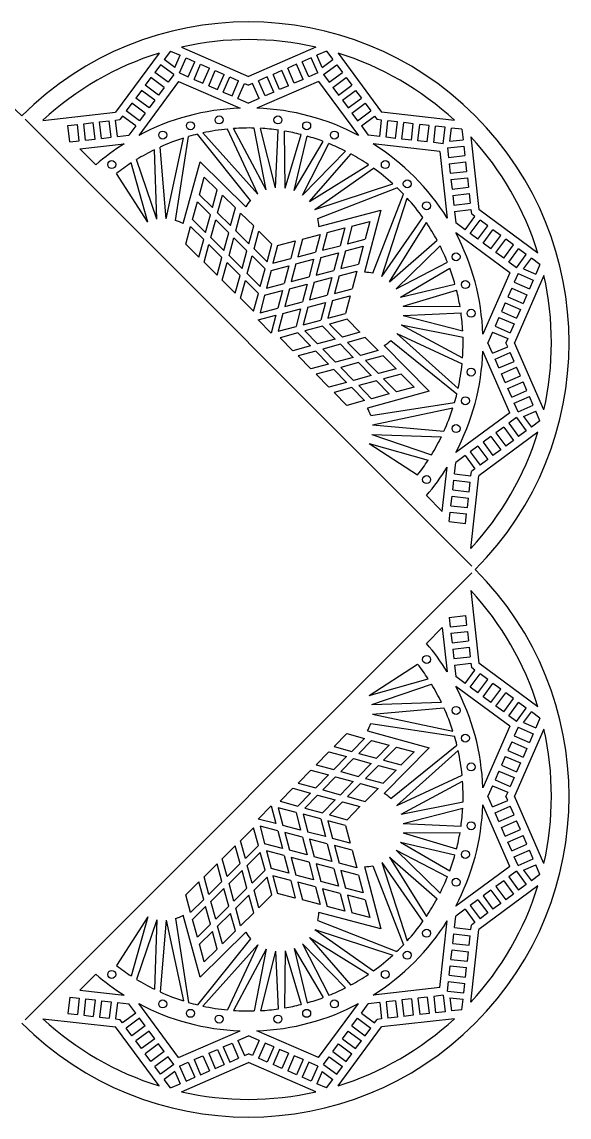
# Model space of a CAD drawing. Extents: x 65 to 312, y -7 to 240.
# Drawn here: x 188.4 to 312.1, y -7.2 to 240.3 of the extents above; entities that cross this region are included whole.
import ezdxf

# ---------------------------------------------------------------- set-up
doc = ezdxf.new("R2010")
doc.units = 0
doc.layers.get('0').update_dxf_attribs({"linetype": 'CONTINUOUS'})

msp = doc.modelspace()

# ---------------------------------------------------------------- linework, layer by layer
for p, q in [((219.39, 233.29), (209.55, 219.97)), ((221.98, 233.76), (220.56, 231.84)), ((221.98, 233.76), (224.17, 232.8)), ((222.97, 230.06), (224.17, 232.8)), ((224.46, 234.64), (239.64, 228.03)), ((254.82, 234.64), (239.64, 228.03)), ((257.3, 233.76), (255.11, 232.8)), ((256.31, 230.06), (255.11, 232.8)), ((257.3, 233.76), (258.72, 231.84)), ((259.89, 233.29), (269.73, 219.97)), ((219.7, 230.67), (218.41, 228.93)), ((222.71, 228.45), (219.7, 230.67)), ((222.97, 230.06), (220.56, 231.84)), ((224, 228.8), (225.49, 232.23)), ((225.49, 232.23), (227.47, 231.36)), ((225.98, 227.94), (227.47, 231.36)), ((227.31, 227.36), (228.8, 230.78)), ((228.8, 230.78), (230.78, 229.92)), ((250.48, 230.78), (248.49, 229.92)), ((251.97, 227.36), (250.48, 230.78)), ((253.78, 232.23), (251.8, 231.36)), ((253.29, 227.94), (251.8, 231.36)), ((255.28, 228.8), (253.78, 232.23)), ((256.31, 230.06), (258.72, 231.84)), ((256.57, 228.45), (259.57, 230.67)), ((259.57, 230.67), (260.86, 228.93)), ((217.56, 227.77), (216.27, 226.03)), ((220.56, 225.55), (217.56, 227.77)), ((221.42, 226.71), (218.41, 228.93)), ((222.71, 228.45), (221.42, 226.71)), ((224, 228.8), (225.98, 227.94)), ((229.29, 226.49), (230.78, 229.92)), ((230.62, 225.92), (232.11, 229.34)), ((232.11, 229.34), (234.09, 228.48)), ((232.6, 225.05), (234.09, 228.48)), ((233.92, 224.47), (235.42, 227.9)), ((235.42, 227.9), (237.4, 227.03)), ((243.86, 227.9), (241.87, 227.03)), ((245.35, 224.47), (243.86, 227.9)), ((247.17, 229.34), (245.18, 228.48)), ((246.67, 225.05), (245.18, 228.48)), ((248.66, 225.92), (247.17, 229.34)), ((249.98, 226.49), (248.49, 229.92)), ((255.28, 228.8), (253.29, 227.94)), ((256.57, 228.45), (257.86, 226.71)), ((257.86, 226.71), (260.86, 228.93)), ((258.71, 225.55), (261.72, 227.77)), ((261.72, 227.77), (263.01, 226.03)), ((223.81, 226.91), (214.79, 214.7)), ((219.27, 223.81), (216.27, 226.03)), ((220.56, 225.55), (219.27, 223.81)), ((223.81, 226.91), (237.73, 220.85)), ((227.31, 227.36), (229.29, 226.49)), ((230.62, 225.92), (232.6, 225.05)), ((235.91, 223.61), (237.4, 227.03)), ((237.23, 223.03), (238.73, 226.46)), ((238.73, 226.46), (239.64, 226.06)), ((240.55, 226.46), (239.64, 226.06)), ((242.04, 223.03), (240.55, 226.46)), ((255.46, 226.91), (241.54, 220.85)), ((243.36, 223.61), (241.87, 227.03)), ((248.66, 225.92), (246.67, 225.05)), ((251.97, 227.36), (249.98, 226.49)), ((255.46, 226.91), (264.49, 214.7)), ((258.71, 225.55), (260, 223.81)), ((260, 223.81), (263.01, 226.03)), ((215.41, 224.87), (214.12, 223.13)), ((217.13, 220.91), (214.12, 223.13)), ((218.42, 222.65), (215.41, 224.87)), ((233.92, 224.47), (235.91, 223.61)), ((237.23, 223.03), (239.64, 221.98)), ((242.04, 223.03), (239.64, 221.98)), ((245.35, 224.47), (243.36, 223.61)), ((260.86, 222.65), (263.86, 224.87)), ((262.14, 220.91), (265.15, 223.13)), ((263.86, 224.87), (265.15, 223.13)), ((213.27, 221.96), (211.98, 220.22)), ((216.27, 219.74), (213.27, 221.96)), ((218.42, 222.65), (217.13, 220.91)), ((260.86, 222.65), (262.14, 220.91)), ((263, 219.74), (266.01, 221.96)), ((266.01, 221.96), (267.29, 220.22)), ((189.1, 218.38), (290.17, 117.32)), ((193.09, 218.1), (209.55, 219.97)), ((205.96, 217.74), (208.11, 217.99)), ((208.53, 214.27), (208.11, 217.99)), ((209.54, 218.15), (210.53, 218.26)), ((209.96, 214.44), (209.54, 218.15)), ((211.12, 219.06), (210.53, 218.26)), ((214.13, 216.84), (211.12, 219.06)), ((214.98, 218), (211.98, 220.22)), ((216.27, 219.74), (214.98, 218)), ((263, 219.74), (264.29, 218)), ((264.29, 218), (267.29, 220.22)), ((265.15, 216.84), (268.15, 219.06)), ((268.15, 219.06), (268.74, 218.26)), ((269.73, 218.15), (268.74, 218.26)), ((269.31, 214.44), (269.73, 218.15)), ((286.18, 218.1), (269.73, 219.97)), ((270.75, 214.27), (271.17, 217.99)), ((273.32, 217.74), (271.17, 217.99)), ((198.78, 216.93), (200.94, 217.18)), ((199.2, 213.22), (198.78, 216.93)), ((201.35, 213.46), (200.94, 217.18)), ((202.37, 217.34), (204.52, 217.58)), ((202.79, 213.63), (202.37, 217.34)), ((204.94, 213.87), (204.52, 217.58)), ((206.38, 214.03), (205.96, 217.74)), ((214.13, 216.84), (212.57, 214.73)), ((241.74, 201.41), (234.89, 216.14)), ((243.65, 202.37), (236.24, 216.25)), ((243.65, 202.37), (240.91, 216.35)), ((245.75, 202.84), (242.32, 216.29)), ((245.75, 202.84), (246.37, 215.9)), ((247.89, 202.8), (247.79, 215.68)), ((265.15, 216.84), (266.71, 214.73)), ((272.9, 214.03), (273.32, 217.74)), ((274.33, 213.87), (274.75, 217.58)), ((276.9, 217.34), (274.75, 217.58)), ((276.48, 213.63), (276.9, 217.34)), ((277.92, 213.46), (278.34, 217.18)), ((280.49, 216.93), (278.34, 217.18)), ((280.07, 213.22), (280.49, 216.93)), ((281.51, 213.06), (281.93, 216.77)), ((284.08, 216.53), (281.93, 216.77)), ((283.66, 212.81), (284.08, 216.53)), ((285.18, 213.39), (285.51, 216.36)), ((287.89, 216.1), (285.51, 216.36)), ((287.89, 216.1), (288.15, 213.72)), ((199.2, 213.22), (201.35, 213.46)), ((202.79, 213.63), (204.94, 213.87)), ((206.38, 214.03), (208.53, 214.27)), ((209.96, 214.44), (212.57, 214.73)), ((221.04, 195.87), (224.9, 214.08)), ((223.15, 195.48), (226.08, 214.44)), ((240.1, 200.02), (228.09, 214.97)), ((241.74, 201.41), (229.29, 215.25)), ((247.89, 202.8), (251.5, 214.9)), ((249.96, 202.25), (252.89, 214.52)), ((249.96, 202.25), (256.49, 213.35)), ((269.31, 214.44), (266.71, 214.73)), ((272.9, 214.03), (270.75, 214.27)), ((276.48, 213.63), (274.33, 213.87)), ((280.07, 213.22), (277.92, 213.46)), ((283.66, 212.81), (281.51, 213.06)), ((285.18, 213.39), (288.15, 213.72)), ((289.89, 214.39), (291.75, 197.94)), ((201.48, 211.66), (211.49, 212.79)), ((201.48, 211.66), (205.07, 208.07)), ((218.9, 195.74), (218.38, 211.47)), ((221.04, 195.87), (219.61, 212.04)), ((251.84, 201.21), (257.83, 212.83)), ((251.84, 201.21), (261.53, 211.15)), ((253.42, 199.76), (262.79, 210.49)), ((282.88, 211.09), (267.79, 212.79)), ((282.88, 211.09), (284.58, 196)), ((284.6, 211.87), (288.32, 212.29)), ((284.6, 211.87), (284.85, 209.72)), ((288.32, 212.29), (288.56, 210.14)), ((216.85, 195.1), (213.09, 208.46)), ((218.9, 195.74), (214.28, 209.22)), ((224.85, 194.75), (228.68, 208.72)), ((228.68, 208.72), (238.99, 198.54)), ((253.42, 199.76), (266.78, 208.06)), ((284.85, 209.72), (288.56, 210.14)), ((285.01, 208.28), (288.72, 208.7)), ((285.01, 208.28), (285.25, 206.13)), ((288.72, 208.7), (288.96, 206.55)), ((216.85, 195.1), (209.78, 206.09)), ((254.6, 197.97), (267.89, 207.29)), ((285.25, 206.13), (288.96, 206.55)), ((228.51, 201.28), (229.61, 205.27)), ((229.61, 205.27), (232.55, 202.36)), ((254.6, 197.97), (272.3, 203.73)), ((285.41, 204.7), (289.13, 205.12)), ((285.41, 204.7), (285.66, 202.54)), ((289.13, 205.12), (289.37, 202.96)), ((228.51, 201.28), (231.46, 198.37)), ((231.46, 198.37), (232.55, 202.36)), ((232.64, 197.21), (233.73, 201.2)), ((233.73, 201.2), (236.68, 198.29)), ((255.32, 195.95), (273.2, 202.88)), ((267.73, 183.53), (274.67, 201.42)), ((269.76, 182.81), (275.51, 200.51)), ((285.66, 202.54), (289.37, 202.96)), ((285.82, 201.11), (289.53, 201.53)), ((285.82, 201.11), (286.06, 198.96)), ((289.53, 201.53), (289.78, 199.38)), ((226.98, 195.69), (228.08, 199.68)), ((228.08, 199.68), (231.02, 196.77)), ((235.58, 194.3), (236.68, 198.29)), ((286.06, 198.96), (289.78, 199.38)), ((226.98, 195.69), (229.92, 192.78)), ((229.92, 192.78), (231.02, 196.77)), ((231.1, 191.62), (232.2, 195.61)), ((232.2, 195.61), (235.14, 192.7)), ((232.64, 197.21), (235.58, 194.3)), ((236.76, 193.13), (237.85, 197.13)), ((237.85, 197.13), (240.8, 194.22)), ((255.54, 194.1), (269.56, 197.77)), ((269.56, 197.77), (265.89, 183.75)), ((269.76, 182.81), (279.08, 196.11)), ((286.23, 197.52), (289.94, 197.94)), ((286.23, 197.52), (286.52, 194.92)), ((288.63, 193.36), (290.85, 196.36)), ((289.94, 197.94), (290.05, 196.95)), ((290.85, 196.36), (290.05, 196.95)), ((305.08, 188.1), (291.75, 197.94)), ((225.45, 190.1), (226.54, 194.1)), ((226.54, 194.1), (229.49, 191.19)), ((236.76, 193.13), (239.7, 190.22)), ((239.7, 190.22), (240.8, 194.22)), ((257.42, 192.73), (261.43, 193.78)), ((261.43, 193.78), (260.38, 189.77)), ((263.03, 194.2), (261.98, 190.19)), ((263.03, 194.2), (267.03, 195.24)), ((267.03, 195.24), (265.99, 191.24)), ((271.54, 181.63), (279.85, 194.99)), ((288.63, 193.36), (286.52, 194.92)), ((289.79, 192.5), (292.01, 195.51)), ((291.53, 191.21), (293.75, 194.22)), ((293.75, 194.22), (292.01, 195.51)), ((292.69, 190.36), (294.91, 193.36)), ((296.66, 192.07), (294.91, 193.36)), ((228.39, 187.19), (229.49, 191.19)), ((231.1, 191.62), (234.05, 188.71)), ((234.05, 188.71), (235.14, 192.7)), ((235.23, 187.55), (236.32, 191.54)), ((236.32, 191.54), (239.27, 188.63)), ((240.88, 189.06), (241.98, 193.05)), ((241.98, 193.05), (244.92, 190.14)), ((246.21, 189.8), (250.21, 190.85)), ((250.21, 190.85), (249.17, 186.84)), ((251.82, 191.26), (250.77, 187.26)), ((251.82, 191.26), (255.82, 192.31)), ((255.82, 192.31), (254.77, 188.31)), ((257.42, 192.73), (256.37, 188.73)), ((261.98, 190.19), (265.99, 191.24)), ((271.54, 181.63), (282.28, 191)), ((298.7, 183.67), (286.49, 192.7)), ((291.53, 191.21), (289.79, 192.5)), ((294.44, 189.07), (296.66, 192.07)), ((295.6, 188.21), (297.82, 191.22)), ((299.56, 189.93), (297.82, 191.22)), ((225.45, 190.1), (228.39, 187.19)), ((229.57, 186.03), (230.66, 190.02)), ((230.66, 190.02), (233.61, 187.11)), ((238.17, 184.64), (239.27, 188.63)), ((240.88, 189.06), (243.83, 186.15)), ((243.83, 186.15), (244.92, 190.14)), ((246.21, 189.8), (245.16, 185.79)), ((250.77, 187.26), (254.77, 188.31)), ((255.96, 187.12), (259.96, 188.17)), ((256.37, 188.73), (260.38, 189.77)), ((259.96, 188.17), (258.91, 184.17)), ((261.56, 188.59), (260.52, 184.59)), ((261.56, 188.59), (265.57, 189.64)), ((265.57, 189.64), (264.52, 185.63)), ((273, 180.05), (282.94, 189.75)), ((294.44, 189.07), (292.69, 190.36)), ((297.34, 186.92), (295.6, 188.21)), ((297.34, 186.92), (299.56, 189.93)), ((298.5, 186.07), (300.72, 189.07)), ((302.46, 187.78), (300.72, 189.07)), ((229.57, 186.03), (232.51, 183.12)), ((232.51, 183.12), (233.61, 187.11)), ((233.69, 181.96), (234.79, 185.95)), ((234.79, 185.95), (237.73, 183.04)), ((235.23, 187.55), (238.17, 184.64)), ((239.35, 183.47), (240.44, 187.46)), ((240.44, 187.46), (243.39, 184.55)), ((245.16, 185.79), (249.17, 186.84)), ((250.35, 185.66), (249.3, 181.65)), ((250.35, 185.66), (254.35, 186.71)), ((254.35, 186.71), (253.31, 182.7)), ((255.96, 187.12), (254.91, 183.12)), ((273, 180.05), (284.62, 186.04)), ((300.24, 184.78), (298.5, 186.07)), ((300.24, 184.78), (302.46, 187.78)), ((301.84, 184.52), (303.62, 186.93)), ((305.55, 185.51), (303.62, 186.93)), ((239.35, 183.47), (242.29, 180.56)), ((242.29, 180.56), (243.39, 184.55)), ((244.74, 184.19), (243.69, 180.19)), ((244.74, 184.19), (248.75, 185.24)), ((248.75, 185.24), (247.7, 181.23)), ((254.91, 183.12), (258.91, 184.17)), ((260.1, 182.98), (264.1, 184.03)), ((260.52, 184.59), (264.52, 185.63)), ((264.1, 184.03), (263.05, 180.03)), ((274.03, 178.17), (285.14, 184.7)), ((298.7, 183.67), (292.64, 169.75)), ((300.59, 183.49), (299.72, 181.5)), ((300.59, 183.49), (304.01, 182)), ((301.84, 184.52), (304.59, 183.32)), ((305.55, 185.51), (304.59, 183.32)), ((233.69, 181.96), (236.64, 179.05)), ((236.64, 179.05), (237.73, 183.04)), ((237.81, 177.88), (238.91, 181.88)), ((238.91, 181.88), (241.85, 178.97)), ((243.69, 180.19), (247.7, 181.23)), ((248.88, 180.05), (252.89, 181.1)), ((249.3, 181.65), (253.31, 182.7)), ((252.89, 181.1), (251.84, 177.09)), ((254.49, 181.52), (253.44, 177.51)), ((254.49, 181.52), (258.49, 182.56)), ((258.49, 182.56), (257.45, 178.56)), ((260.1, 182.98), (259.05, 178.98)), ((274.03, 178.17), (286.31, 181.1)), ((299.72, 181.5), (303.15, 180.01)), ((306.43, 183.03), (299.82, 167.85)), ((304.01, 182), (303.15, 180.01)), ((240.76, 174.97), (241.85, 178.97)), ((243.28, 178.58), (242.23, 174.58)), ((243.28, 178.58), (247.28, 179.63)), ((247.28, 179.63), (246.23, 175.63)), ((248.88, 180.05), (247.84, 176.05)), ((253.44, 177.51), (257.45, 178.56)), ((258.63, 177.38), (262.64, 178.42)), ((259.05, 178.98), (263.05, 180.03)), ((262.64, 178.42), (261.59, 174.42)), ((274.59, 176.1), (286.69, 179.71)), ((299.15, 180.18), (298.28, 178.19)), ((299.15, 180.18), (302.57, 178.69)), ((302.57, 178.69), (301.71, 176.7)), ((237.81, 177.88), (240.76, 174.97)), ((247.84, 176.05), (251.84, 177.09)), ((253.02, 175.91), (251.98, 171.91)), ((253.02, 175.91), (257.03, 176.96)), ((257.03, 176.96), (255.98, 172.95)), ((258.63, 177.38), (257.58, 173.37)), ((274.59, 176.1), (287.47, 176)), ((297.71, 176.87), (296.84, 174.88)), ((297.71, 176.87), (301.13, 175.38)), ((298.28, 178.19), (301.71, 176.7)), ((241.81, 172.98), (245.81, 174.03)), ((242.23, 174.58), (246.23, 175.63)), ((245.81, 174.03), (244.77, 170.02)), ((247.42, 174.44), (246.37, 170.44)), ((247.42, 174.44), (251.42, 175.49)), ((251.42, 175.49), (250.37, 171.49)), ((257.58, 173.37), (261.59, 174.42)), ((274.63, 173.96), (287.69, 174.58)), ((274.63, 173.96), (288.08, 170.53)), ((296.26, 173.56), (295.4, 171.58)), ((296.26, 173.56), (299.69, 172.07)), ((296.84, 174.88), (300.27, 173.39)), ((301.13, 175.38), (300.27, 173.39)), ((241.81, 172.98), (244.77, 170.02)), ((246.37, 170.44), (250.37, 171.49)), ((251.98, 171.91), (255.98, 172.95)), ((256.34, 171.6), (252.35, 170.5)), ((256.34, 171.6), (259.25, 168.65)), ((261.93, 173.13), (257.94, 172.04)), ((257.94, 172.04), (260.85, 169.09)), ((261.93, 173.13), (264.84, 170.19)), ((274.16, 171.87), (288.04, 164.45)), ((274.16, 171.87), (288.14, 169.12)), ((295.4, 171.58), (298.82, 170.08)), ((299.69, 172.07), (298.82, 170.08)), ((250.75, 170.07), (246.76, 168.97)), ((246.76, 168.97), (249.67, 166.03)), ((250.75, 170.07), (253.66, 167.12)), ((252.35, 170.5), (255.26, 167.56)), ((259.25, 168.65), (255.26, 167.56)), ((264.84, 170.19), (260.85, 169.09)), ((266.01, 169.01), (262.01, 167.91)), ((266.01, 169.01), (268.92, 166.07)), ((273.2, 169.95), (287.04, 157.5)), ((273.2, 169.95), (287.92, 163.1)), ((294.82, 170.25), (293.77, 167.85)), ((294.82, 170.25), (298.25, 168.76)), ((298.25, 168.76), (297.85, 167.85)), ((253.66, 167.12), (249.67, 166.03)), ((254.83, 165.94), (250.84, 164.85)), ((254.83, 165.94), (257.74, 163)), ((260.42, 167.48), (256.43, 166.38)), ((256.43, 166.38), (259.33, 163.44)), ((260.42, 167.48), (263.33, 164.53)), ((262.01, 167.91), (264.92, 164.97)), ((268.92, 166.07), (264.92, 164.97)), ((270.33, 167.2), (280.51, 156.9)), ((271.81, 168.31), (286.76, 156.3)), ((298.7, 152.02), (292.64, 165.94)), ((294.82, 165.44), (293.77, 167.85)), ((294.82, 165.44), (298.25, 166.94)), ((298.25, 166.94), (297.85, 167.85)), ((306.43, 152.67), (299.82, 167.85)), ((250.84, 164.85), (253.75, 161.9)), ((263.33, 164.53), (259.33, 163.44)), ((270.08, 164.89), (266.09, 163.79)), ((266.09, 163.79), (269, 160.85)), ((270.08, 164.89), (272.99, 161.94)), ((295.4, 164.12), (298.82, 165.61)), ((296.26, 162.13), (295.4, 164.12)), ((296.26, 162.13), (299.69, 163.63)), ((299.69, 163.63), (298.82, 165.61)), ((257.74, 163), (253.75, 161.9)), ((258.9, 161.82), (254.91, 160.72)), ((258.9, 161.82), (261.81, 158.88)), ((264.49, 163.35), (260.5, 162.26)), ((260.5, 162.26), (263.41, 159.31)), ((264.49, 163.35), (267.4, 160.41)), ((272.99, 161.94), (269, 160.85)), ((296.84, 160.81), (300.27, 162.3)), ((301.13, 160.32), (300.27, 162.3)), ((254.91, 160.72), (257.82, 157.78)), ((261.81, 158.88), (257.82, 157.78)), ((267.4, 160.41), (263.41, 159.31)), ((268.56, 159.23), (264.57, 158.14)), ((268.56, 159.23), (271.47, 156.29)), ((274.15, 160.76), (270.16, 159.67)), ((270.16, 159.67), (273.07, 156.72)), ((274.15, 160.76), (277.06, 157.82)), ((297.71, 158.83), (296.84, 160.81)), ((297.71, 158.83), (301.13, 160.32)), ((298.28, 157.5), (301.71, 158.99)), ((302.57, 157.01), (301.71, 158.99)), ((262.97, 157.7), (258.98, 156.6)), ((258.98, 156.6), (261.89, 153.66)), ((262.97, 157.7), (265.88, 154.75)), ((264.57, 158.14), (267.48, 155.19)), ((280.51, 156.9), (266.54, 153.06)), ((271.47, 156.29), (267.48, 155.19)), ((277.06, 157.82), (273.07, 156.72)), ((299.15, 155.52), (298.28, 157.5)), ((299.15, 155.52), (302.57, 157.01)), ((265.88, 154.75), (261.89, 153.66)), ((267.27, 151.36), (286.23, 154.29)), ((299.72, 154.19), (303.15, 155.69)), ((300.59, 152.21), (299.72, 154.19)), ((300.59, 152.21), (304.01, 153.7)), ((304.01, 153.7), (303.15, 155.69)), ((267.66, 149.25), (285.87, 153.11)), ((298.7, 152.02), (286.49, 143)), ((301.84, 151.18), (304.59, 152.38)), ((301.84, 151.18), (303.62, 148.77)), ((305.55, 150.19), (304.59, 152.38)), ((267.66, 149.25), (283.83, 147.82)), ((297.34, 148.77), (295.6, 147.49)), ((297.34, 148.77), (299.56, 145.77)), ((300.24, 150.92), (298.5, 149.63)), ((298.5, 149.63), (300.72, 146.62)), ((300.24, 150.92), (302.46, 147.91)), ((305.55, 150.19), (303.62, 148.77)), ((267.53, 147.11), (281.01, 142.49)), ((267.53, 147.11), (283.25, 146.59)), ((305.08, 147.6), (291.75, 137.76)), ((294.44, 146.63), (292.69, 145.34)), ((294.44, 146.63), (296.66, 143.62)), ((295.6, 147.49), (297.82, 144.48)), ((302.46, 147.91), (300.72, 146.62)), ((266.89, 145.06), (277.88, 137.99)), ((266.89, 145.06), (280.25, 141.3)), ((291.53, 144.48), (289.79, 143.2)), ((291.53, 144.48), (293.75, 141.48)), ((292.69, 145.34), (294.91, 142.34)), ((296.66, 143.62), (294.91, 142.34)), ((299.56, 145.77), (297.82, 144.48)), ((288.63, 142.34), (286.52, 140.78)), ((288.63, 142.34), (290.85, 139.33)), ((289.79, 143.2), (292.01, 140.19)), ((293.75, 141.48), (292.01, 140.19)), ((283.45, 129.69), (284.58, 139.7)), ((286.23, 138.17), (286.52, 140.78)), ((289.94, 137.75), (290.05, 138.74)), ((290.85, 139.33), (290.05, 138.74)), ((285.82, 134.59), (286.06, 136.74)), ((286.06, 136.74), (289.78, 136.32)), ((286.23, 138.17), (289.94, 137.75)), ((289.53, 134.17), (289.78, 136.32)), ((289.89, 121.3), (291.75, 137.76)), ((285.82, 134.59), (289.53, 134.17)), ((279.86, 133.28), (283.45, 129.69)), ((285.41, 131), (285.66, 133.15)), ((285.66, 133.15), (289.37, 132.73)), ((289.13, 130.58), (289.37, 132.73)), ((285.01, 127.41), (285.25, 129.57)), ((285.25, 129.57), (288.96, 129.15)), ((285.41, 131), (289.13, 130.58)), ((288.72, 126.99), (288.96, 129.15)), ((285.01, 127.41), (288.72, 126.99)), ((290.17, 115.85), (189.1, 14.78)), ((289.89, 111.86), (291.75, 95.41)), ((285.01, 105.75), (288.72, 106.17)), ((285.01, 105.75), (285.25, 103.6)), ((285.25, 103.6), (288.96, 104.02)), ((288.72, 106.17), (288.96, 104.02)), ((283.45, 103.47), (279.86, 99.88)), ((283.45, 103.47), (284.58, 93.47)), ((285.41, 102.17), (289.13, 102.58)), ((285.41, 102.17), (285.66, 100.01)), ((289.13, 102.58), (289.37, 100.43)), ((285.66, 100.01), (289.37, 100.43)), ((285.82, 98.58), (289.53, 99)), ((285.82, 98.58), (286.06, 96.43)), ((286.06, 96.43), (289.78, 96.85)), ((289.53, 99), (289.78, 96.85)), ((266.89, 88.11), (277.88, 95.18)), ((286.23, 94.99), (289.94, 95.41)), ((286.23, 94.99), (286.52, 92.39)), ((289.94, 95.41), (290.05, 94.42)), ((290.85, 93.83), (290.05, 94.42)), ((305.08, 85.57), (291.75, 95.41)), ((266.89, 88.11), (280.25, 91.87)), ((288.63, 90.83), (286.52, 92.39)), ((288.63, 90.83), (290.85, 93.83)), ((289.79, 89.97), (292.01, 92.97)), ((291.53, 88.68), (293.75, 91.69)), ((293.75, 91.69), (292.01, 92.97)), ((267.53, 86.06), (281.01, 90.67)), ((298.7, 81.14), (286.49, 90.17)), ((291.53, 88.68), (289.79, 89.97)), ((292.69, 87.82), (294.91, 90.83)), ((294.44, 86.54), (296.66, 89.54)), ((296.66, 89.54), (294.91, 90.83)), ((294.44, 86.54), (292.69, 87.82)), ((295.6, 85.68), (297.82, 88.69)), ((297.34, 84.39), (299.56, 87.4)), ((299.56, 87.4), (297.82, 88.69)), ((267.53, 86.06), (283.25, 86.57)), ((267.66, 83.92), (283.83, 85.35)), ((297.34, 84.39), (295.6, 85.68)), ((298.5, 83.54), (300.72, 86.54)), ((300.24, 82.25), (302.46, 85.25)), ((302.46, 85.25), (300.72, 86.54)), ((301.84, 81.99), (303.62, 84.4)), ((305.55, 82.98), (303.62, 84.4)), ((267.27, 81.81), (286.23, 78.88)), ((267.66, 83.92), (285.87, 80.06)), ((300.24, 82.25), (298.5, 83.54)), ((301.84, 81.99), (304.59, 80.79)), ((305.55, 82.98), (304.59, 80.79)), ((261.89, 79.51), (258.98, 76.56)), ((261.89, 79.51), (265.88, 78.41)), ((266.54, 80.1), (280.51, 76.27)), ((298.7, 81.14), (292.64, 67.22)), ((300.59, 80.96), (299.72, 78.97)), ((306.43, 80.5), (299.82, 65.32)), ((300.59, 80.96), (304.01, 79.47)), ((304.01, 79.47), (303.15, 77.48)), ((265.88, 78.41), (262.97, 75.47)), ((267.48, 77.97), (264.57, 75.03)), ((267.48, 77.97), (271.47, 76.88)), ((271.47, 76.88), (268.56, 73.93)), ((271.81, 64.85), (286.76, 76.87)), ((299.15, 77.65), (298.28, 75.66)), ((299.15, 77.65), (302.57, 76.16)), ((299.72, 78.97), (303.15, 77.48)), ((257.82, 75.39), (254.91, 72.44)), ((257.82, 75.39), (261.81, 74.29)), ((261.81, 74.29), (258.9, 71.35)), ((258.98, 76.56), (262.97, 75.47)), ((264.57, 75.03), (268.56, 73.93)), ((273.07, 76.44), (270.16, 73.5)), ((280.51, 76.27), (270.33, 65.96)), ((273.07, 76.44), (277.06, 75.35)), ((273.2, 63.22), (287.04, 75.67)), ((277.06, 75.35), (274.15, 72.4)), ((297.71, 74.34), (296.84, 72.35)), ((297.71, 74.34), (301.13, 72.85)), ((298.28, 75.66), (301.71, 74.17)), ((302.57, 76.16), (301.71, 74.17)), ((254.91, 72.44), (258.9, 71.35)), ((263.41, 73.85), (260.5, 70.91)), ((263.41, 73.85), (267.4, 72.76)), ((267.4, 72.76), (264.49, 69.81)), ((269, 72.32), (266.09, 69.37)), ((269, 72.32), (272.99, 71.22)), ((270.16, 73.5), (274.15, 72.4)), ((296.84, 72.35), (300.27, 70.86)), ((301.13, 72.85), (300.27, 70.86)), ((253.75, 71.26), (250.84, 68.32)), ((253.75, 71.26), (257.74, 70.17)), ((257.74, 70.17), (254.83, 67.22)), ((259.33, 69.73), (256.43, 66.78)), ((259.33, 69.73), (263.33, 68.63)), ((260.5, 70.91), (264.49, 69.81)), ((266.09, 69.37), (270.08, 68.28)), ((272.99, 71.22), (270.08, 68.28)), ((273.2, 63.22), (287.92, 70.07)), ((296.26, 71.03), (295.4, 69.05)), ((296.26, 71.03), (299.69, 69.54)), ((299.69, 69.54), (298.82, 67.55)), ((249.67, 67.14), (246.76, 64.2)), ((249.67, 67.14), (253.66, 66.04)), ((250.84, 68.32), (254.83, 67.22)), ((263.33, 68.63), (260.42, 65.69)), ((264.92, 68.2), (262.01, 65.25)), ((264.92, 68.2), (268.92, 67.1)), ((268.92, 67.1), (266.01, 64.16)), ((274.16, 61.3), (288.04, 68.72)), ((294.82, 67.72), (293.77, 65.32)), ((294.82, 67.72), (298.25, 66.23)), ((295.4, 69.05), (298.82, 67.55)), ((253.66, 66.04), (250.75, 63.1)), ((255.26, 65.61), (252.35, 62.66)), ((255.26, 65.61), (259.25, 64.51)), ((259.25, 64.51), (256.34, 61.57)), ((256.43, 66.78), (260.42, 65.69)), ((262.01, 65.25), (266.01, 64.16)), ((294.82, 62.91), (293.77, 65.32)), ((294.82, 62.91), (298.25, 64.41)), ((298.25, 66.23), (297.85, 65.32)), ((298.25, 64.41), (297.85, 65.32)), ((306.43, 50.14), (299.82, 65.32)), ((244.77, 63.15), (241.81, 60.19)), ((244.77, 63.15), (245.81, 59.14)), ((246.37, 62.73), (247.42, 58.72)), ((250.37, 61.68), (246.37, 62.73)), ((246.76, 64.2), (250.75, 63.1)), ((252.35, 62.66), (256.34, 61.57)), ((260.85, 64.07), (257.94, 61.13)), ((260.85, 64.07), (264.84, 62.98)), ((264.84, 62.98), (261.93, 60.03)), ((274.16, 61.3), (288.14, 64.04)), ((274.63, 59.21), (288.08, 62.63)), ((298.7, 49.49), (292.64, 63.41)), ((295.4, 61.59), (298.82, 63.08)), ((299.69, 61.1), (298.82, 63.08)), ((245.81, 59.14), (241.81, 60.19)), ((250.37, 61.68), (251.42, 57.67)), ((251.98, 61.26), (253.02, 57.25)), ((255.98, 60.21), (251.98, 61.26)), ((255.98, 60.21), (257.03, 56.21)), ((257.58, 59.79), (258.63, 55.79)), ((261.59, 58.75), (257.58, 59.79)), ((257.94, 61.13), (261.93, 60.03)), ((296.26, 59.6), (295.4, 61.59)), ((296.26, 59.6), (299.69, 61.1)), ((296.84, 58.28), (300.27, 59.77)), ((301.13, 57.79), (300.27, 59.77)), ((240.76, 58.19), (237.81, 55.28)), ((241.85, 54.2), (240.76, 58.19)), ((242.23, 58.59), (243.28, 54.58)), ((246.23, 57.54), (242.23, 58.59)), ((246.23, 57.54), (247.28, 53.53)), ((251.42, 57.67), (247.42, 58.72)), ((251.84, 56.07), (247.84, 57.12)), ((247.84, 57.12), (248.88, 53.11)), ((257.03, 56.21), (253.02, 57.25)), ((261.59, 58.75), (262.64, 54.74)), ((274.59, 57.06), (287.47, 57.16)), ((274.59, 57.06), (286.69, 53.46)), ((274.63, 59.21), (287.69, 58.58)), ((297.71, 56.3), (296.84, 58.28)), ((297.71, 56.3), (301.13, 57.79)), ((238.91, 51.29), (237.81, 55.28)), ((247.28, 53.53), (243.28, 54.58)), ((251.84, 56.07), (252.89, 52.07)), ((257.45, 54.61), (253.44, 55.65)), ((253.44, 55.65), (254.49, 51.65)), ((257.45, 54.61), (258.49, 50.6)), ((262.64, 54.74), (258.63, 55.79)), ((274.03, 54.99), (285.14, 48.47)), ((274.03, 54.99), (286.31, 52.06)), ((298.28, 54.97), (301.71, 56.46)), ((299.15, 52.99), (298.28, 54.97)), ((299.15, 52.99), (302.57, 54.48)), ((302.57, 54.48), (301.71, 56.46)), ((236.64, 54.12), (233.69, 51.21)), ((237.73, 50.13), (236.64, 54.12)), ((241.85, 54.2), (238.91, 51.29)), ((242.29, 52.6), (239.35, 49.69)), ((243.39, 48.61), (242.29, 52.6)), ((247.7, 51.93), (243.69, 52.98)), ((243.69, 52.98), (244.74, 48.97)), ((252.89, 52.07), (248.88, 53.11)), ((259.05, 54.19), (260.1, 50.18)), ((263.05, 53.14), (259.05, 54.19)), ((263.05, 53.14), (264.1, 49.13)), ((273, 53.11), (282.94, 43.42)), ((273, 53.11), (284.62, 47.13)), ((299.72, 51.66), (303.15, 53.16)), ((304.01, 51.17), (303.15, 53.16)), ((232.51, 50.05), (229.57, 47.14)), ((233.61, 46.05), (232.51, 50.05)), ((234.79, 47.22), (233.69, 51.21)), ((237.73, 50.13), (234.79, 47.22)), ((240.44, 45.7), (239.35, 49.69)), ((247.7, 51.93), (248.75, 47.93)), ((249.3, 51.51), (250.35, 47.51)), ((253.31, 50.46), (249.3, 51.51)), ((253.31, 50.46), (254.35, 46.46)), ((258.49, 50.6), (254.49, 51.65)), ((258.91, 49), (254.91, 50.05)), ((254.91, 50.05), (255.96, 46.04)), ((264.1, 49.13), (260.1, 50.18)), ((267.73, 49.63), (274.67, 31.75)), ((269.76, 50.35), (275.51, 32.65)), ((269.76, 50.35), (279.08, 37.06)), ((271.54, 51.53), (279.85, 38.17)), ((271.54, 51.53), (282.28, 42.17)), ((300.59, 49.68), (299.72, 51.66)), ((300.59, 49.68), (304.01, 51.17)), ((301.84, 48.65), (304.59, 49.85)), ((305.55, 47.66), (304.59, 49.85)), ((230.66, 43.14), (229.57, 47.14)), ((238.17, 48.53), (235.23, 45.62)), ((239.27, 44.54), (238.17, 48.53)), ((243.39, 48.61), (240.44, 45.7)), ((248.75, 47.93), (244.74, 48.97)), ((245.16, 47.37), (246.21, 43.37)), ((249.17, 46.32), (245.16, 47.37)), ((254.35, 46.46), (250.35, 47.51)), ((258.91, 49), (259.96, 44.99)), ((264.52, 47.53), (260.52, 48.58)), ((260.52, 48.58), (261.56, 44.57)), ((264.52, 47.53), (265.57, 43.53)), ((265.89, 49.42), (269.56, 35.39)), ((298.7, 49.49), (286.49, 40.47)), ((300.24, 48.39), (298.5, 47.1)), ((298.5, 47.1), (300.72, 44.09)), ((300.24, 48.39), (302.46, 45.38)), ((301.84, 48.65), (303.62, 46.24)), ((305.55, 47.66), (303.62, 46.24)), ((228.39, 45.97), (225.45, 43.06)), ((229.49, 41.98), (228.39, 45.97)), ((233.61, 46.05), (230.66, 43.14)), ((236.32, 41.63), (235.23, 45.62)), ((243.83, 47.01), (240.88, 44.1)), ((244.92, 43.02), (243.83, 47.01)), ((249.17, 46.32), (250.21, 42.32)), ((254.77, 44.86), (250.77, 45.91)), ((250.77, 45.91), (251.82, 41.9)), ((254.77, 44.86), (255.82, 40.85)), ((259.96, 44.99), (255.96, 46.04)), ((265.57, 43.53), (261.56, 44.57)), ((305.08, 45.07), (291.75, 35.23)), ((297.34, 46.24), (295.6, 44.95)), ((295.6, 44.95), (297.82, 41.95)), ((297.34, 46.24), (299.56, 43.24)), ((302.46, 45.38), (300.72, 44.09)), ((226.54, 39.07), (225.45, 43.06)), ((234.05, 44.46), (231.1, 41.55)), ((235.14, 40.46), (234.05, 44.46)), ((239.27, 44.54), (236.32, 41.63)), ((239.7, 42.94), (236.76, 40.03)), ((240.8, 38.95), (239.7, 42.94)), ((241.98, 40.11), (240.88, 44.1)), ((244.92, 43.02), (241.98, 40.11)), ((250.21, 42.32), (246.21, 43.37)), ((256.37, 44.44), (257.42, 40.43)), ((260.38, 43.39), (256.37, 44.44)), ((260.38, 43.39), (261.43, 39.39)), ((265.99, 41.93), (261.98, 42.97)), ((261.98, 42.97), (263.03, 38.97)), ((294.44, 44.1), (292.69, 42.81)), ((292.69, 42.81), (294.91, 39.8)), ((294.44, 44.1), (296.66, 41.09)), ((299.56, 43.24), (297.82, 41.95)), ((229.49, 41.98), (226.54, 39.07)), ((229.92, 40.38), (226.98, 37.47)), ((231.02, 36.39), (229.92, 40.38)), ((232.2, 37.55), (231.1, 41.55)), ((235.14, 40.46), (232.2, 37.55)), ((237.85, 36.04), (236.76, 40.03)), ((255.82, 40.85), (251.82, 41.9)), ((261.43, 39.39), (257.42, 40.43)), ((265.99, 41.93), (267.03, 37.92)), ((288.63, 39.81), (286.52, 38.25)), ((288.63, 39.81), (290.85, 36.8)), ((291.53, 41.95), (289.79, 40.67)), ((289.79, 40.67), (292.01, 37.66)), ((291.53, 41.95), (293.75, 38.95)), ((296.66, 41.09), (294.91, 39.8)), ((216.85, 38.07), (209.78, 27.07)), ((216.85, 38.07), (213.09, 24.7)), ((218.9, 37.43), (214.28, 23.95)), ((218.9, 37.43), (218.38, 21.7)), ((221.04, 37.3), (219.61, 21.12)), ((221.04, 37.3), (224.9, 19.09)), ((223.15, 37.68), (226.08, 18.73)), ((228.68, 24.44), (224.85, 38.42)), ((228.08, 33.48), (226.98, 37.47)), ((235.58, 38.87), (232.64, 35.96)), ((236.68, 34.88), (235.58, 38.87)), ((240.8, 38.95), (237.85, 36.04)), ((255.32, 37.22), (273.2, 30.28)), ((269.56, 35.39), (255.54, 39.06)), ((267.03, 37.92), (263.03, 38.97)), ((282.88, 22.08), (284.58, 37.17)), ((286.23, 35.64), (286.52, 38.25)), ((293.75, 38.95), (292.01, 37.66)), ((231.02, 36.39), (228.08, 33.48)), ((231.46, 34.79), (228.51, 31.88)), ((232.55, 30.8), (231.46, 34.79)), ((233.73, 31.97), (232.64, 35.96)), ((236.68, 34.88), (233.73, 31.97)), ((254.6, 35.2), (267.89, 25.87)), ((254.6, 35.2), (272.3, 29.44)), ((286.23, 35.64), (289.94, 35.22)), ((289.89, 18.77), (291.75, 35.23)), ((289.94, 35.22), (290.05, 36.21)), ((290.85, 36.8), (290.05, 36.21)), ((240.1, 33.14), (228.09, 18.19)), ((238.99, 34.63), (228.68, 24.44)), ((253.42, 33.41), (266.78, 25.1)), ((253.42, 33.41), (262.79, 22.67)), ((285.82, 32.06), (286.06, 34.21)), ((286.06, 34.21), (289.78, 33.79)), ((289.53, 31.64), (289.78, 33.79)), ((229.61, 27.89), (228.51, 31.88)), ((241.74, 31.75), (229.29, 17.91)), ((232.55, 30.8), (229.61, 27.89)), ((241.74, 31.75), (234.89, 17.03)), ((243.65, 30.79), (236.24, 16.92)), ((243.65, 30.79), (240.91, 16.81)), ((245.75, 30.32), (242.32, 16.87)), ((245.75, 30.32), (246.37, 17.27)), ((247.89, 30.37), (247.79, 17.49)), ((247.89, 30.37), (251.5, 18.27)), ((249.96, 30.92), (256.49, 19.82)), ((249.96, 30.92), (252.89, 18.64)), ((251.84, 31.96), (257.83, 20.34)), ((251.84, 31.96), (261.53, 22.02)), ((285.41, 28.47), (285.66, 30.62)), ((285.66, 30.62), (289.37, 30.2)), ((285.82, 32.06), (289.53, 31.64)), ((289.13, 28.05), (289.37, 30.2)), ((285.41, 28.47), (289.13, 28.05)), ((205.07, 25.1), (201.48, 21.5)), ((285.01, 24.88), (285.25, 27.04)), ((285.01, 24.88), (288.72, 24.46)), ((285.25, 27.04), (288.96, 26.62)), ((288.72, 24.46), (288.96, 26.62)), ((284.6, 21.3), (284.85, 23.45)), ((284.85, 23.45), (288.56, 23.03)), ((288.32, 20.88), (288.56, 23.03)), ((199.2, 19.95), (198.78, 16.23)), ((199.2, 19.95), (201.35, 19.7)), ((201.48, 21.5), (211.49, 20.37)), ((282.88, 22.08), (267.79, 20.37)), ((280.07, 19.95), (277.92, 19.7)), ((280.07, 19.95), (280.49, 16.23)), ((283.66, 20.35), (281.51, 20.11)), ((281.51, 20.11), (281.93, 16.4)), ((283.66, 20.35), (284.08, 16.64)), ((284.6, 21.3), (288.32, 20.88)), ((201.35, 19.7), (200.94, 15.99)), ((202.79, 19.54), (202.37, 15.83)), ((202.79, 19.54), (204.94, 19.3)), ((204.94, 19.3), (204.52, 15.58)), ((206.38, 19.13), (205.96, 15.42)), ((206.38, 19.13), (208.53, 18.89)), ((208.53, 18.89), (208.11, 15.18)), ((209.96, 18.73), (209.54, 15.02)), ((209.96, 18.73), (212.57, 18.43)), ((214.13, 16.32), (212.57, 18.43)), ((223.81, 6.25), (214.79, 18.47)), ((255.46, 6.25), (264.49, 18.47)), ((265.15, 16.32), (266.71, 18.43)), ((269.31, 18.73), (266.71, 18.43)), ((269.31, 18.73), (269.73, 15.02)), ((272.9, 19.13), (270.75, 18.89)), ((270.75, 18.89), (271.17, 15.18)), ((272.9, 19.13), (273.32, 15.42)), ((276.48, 19.54), (274.33, 19.3)), ((274.33, 19.3), (274.75, 15.58)), ((276.48, 19.54), (276.9, 15.83)), ((277.92, 19.7), (278.34, 15.99)), ((285.18, 19.78), (285.51, 16.8)), ((285.18, 19.78), (288.15, 19.44)), ((287.89, 17.07), (288.15, 19.44)), ((193.09, 15.06), (209.55, 13.2)), ((198.78, 16.23), (200.94, 15.99)), ((202.37, 15.83), (204.52, 15.58)), ((205.96, 15.42), (208.11, 15.18)), ((209.54, 15.02), (210.53, 14.9)), ((211.12, 14.1), (210.53, 14.9)), ((214.13, 16.32), (211.12, 14.1)), ((214.98, 15.16), (211.98, 12.94)), ((216.27, 13.42), (214.98, 15.16)), ((263, 13.42), (264.29, 15.16)), ((264.29, 15.16), (267.29, 12.94)), ((265.15, 16.32), (268.15, 14.1)), ((268.15, 14.1), (268.74, 14.9)), ((269.73, 15.02), (268.74, 14.9)), ((286.18, 15.06), (269.73, 13.2)), ((273.32, 15.42), (271.17, 15.18)), ((276.9, 15.83), (274.75, 15.58)), ((280.49, 16.23), (278.34, 15.99)), ((284.08, 16.64), (281.93, 16.4)), ((287.89, 17.07), (285.51, 16.8)), ((219.39, -0.12), (209.55, 13.2)), ((213.27, 11.2), (211.98, 12.94)), ((216.27, 13.42), (213.27, 11.2)), ((259.89, -0.12), (269.73, 13.2)), ((263, 13.42), (266.01, 11.2)), ((266.01, 11.2), (267.29, 12.94)), ((217.13, 12.26), (214.12, 10.04)), ((215.41, 8.3), (214.12, 10.04)), ((218.42, 10.52), (215.41, 8.3)), ((218.42, 10.52), (217.13, 12.26)), ((223.81, 6.25), (237.73, 12.32)), ((237.23, 10.13), (239.64, 11.18)), ((237.23, 10.13), (238.73, 6.71)), ((242.04, 10.13), (239.64, 11.18)), ((242.04, 10.13), (240.55, 6.71)), ((255.46, 6.25), (241.54, 12.32)), ((260.86, 10.52), (262.14, 12.26)), ((260.86, 10.52), (263.86, 8.3)), ((262.14, 12.26), (265.15, 10.04)), ((263.86, 8.3), (265.15, 10.04)), ((219.27, 9.36), (216.27, 7.14)), ((220.56, 7.61), (217.56, 5.39)), ((220.56, 7.61), (219.27, 9.36)), ((230.62, 7.25), (232.6, 8.11)), ((232.6, 8.11), (234.09, 4.69)), ((233.92, 8.69), (235.91, 9.56)), ((233.92, 8.69), (235.42, 5.27)), ((235.91, 9.56), (237.4, 6.13)), ((243.36, 9.56), (241.87, 6.13)), ((245.35, 8.69), (243.36, 9.56)), ((245.35, 8.69), (243.86, 5.27)), ((246.67, 8.11), (245.18, 4.69)), ((248.66, 7.25), (246.67, 8.11)), ((258.71, 7.61), (260, 9.36)), ((258.71, 7.61), (261.72, 5.39)), ((260, 9.36), (263.01, 7.14)), ((217.56, 5.39), (216.27, 7.14)), ((221.42, 6.45), (218.41, 4.23)), ((222.71, 4.71), (221.42, 6.45)), ((224, 4.36), (225.98, 5.23)), ((224.46, -1.48), (239.64, 5.14)), ((225.98, 5.23), (227.47, 1.81)), ((227.31, 5.81), (229.29, 6.67)), ((227.31, 5.81), (228.8, 2.38)), ((229.29, 6.67), (230.78, 3.25)), ((230.62, 7.25), (232.11, 3.82)), ((235.42, 5.27), (237.4, 6.13)), ((238.73, 6.71), (239.64, 7.11)), ((240.55, 6.71), (239.64, 7.11)), ((254.82, -1.48), (239.64, 5.14)), ((243.86, 5.27), (241.87, 6.13)), ((248.66, 7.25), (247.17, 3.82)), ((249.98, 6.67), (248.49, 3.25)), ((251.97, 5.81), (249.98, 6.67)), ((251.97, 5.81), (250.48, 2.38)), ((253.29, 5.23), (251.8, 1.81)), ((255.28, 4.36), (253.29, 5.23)), ((256.57, 4.71), (257.86, 6.45)), ((257.86, 6.45), (260.86, 4.23)), ((261.72, 5.39), (263.01, 7.14)), ((219.7, 2.49), (218.41, 4.23)), ((222.71, 4.71), (219.7, 2.49)), ((222.97, 3.11), (220.56, 1.33)), ((222.97, 3.11), (224.17, 0.36)), ((224, 4.36), (225.49, 0.94)), ((228.8, 2.38), (230.78, 3.25)), ((232.11, 3.82), (234.09, 4.69)), ((247.17, 3.82), (245.18, 4.69)), ((250.48, 2.38), (248.49, 3.25)), ((255.28, 4.36), (253.78, 0.94)), ((256.31, 3.11), (255.11, 0.36)), ((256.31, 3.11), (258.72, 1.33)), ((256.57, 4.71), (259.57, 2.49)), ((259.57, 2.49), (260.86, 4.23)), ((221.98, -0.59), (220.56, 1.33)), ((221.98, -0.59), (224.17, 0.36)), ((225.49, 0.94), (227.47, 1.81)), ((253.78, 0.94), (251.8, 1.81)), ((257.3, -0.59), (255.11, 0.36)), ((257.3, -0.59), (258.72, 1.33))]:
    msp.add_line(p, q)
for centre in [(232.98, 218.19), (246.29, 218.19), (220.23, 214.77), (226.5, 216.89), (252.78, 216.89), (259.04, 214.77), (208.7, 208.11), (270.57, 208.11), (275.54, 203.75), (279.9, 198.78), (286.56, 187.25), (288.68, 180.99), (289.98, 174.5), (289.98, 161.19), (288.68, 154.71), (286.56, 148.44), (279.9, 136.91), (279.9, 96.25), (286.56, 84.72), (288.68, 78.46), (289.98, 71.97), (289.98, 58.66), (288.68, 52.18), (286.56, 45.91), (279.9, 34.38), (275.54, 29.41), (208.7, 25.05), (270.57, 25.05), (220.23, 18.39), (259.04, 18.39), (226.5, 16.27), (232.98, 14.98), (246.29, 14.98), (252.78, 16.27)]:
    msp.add_circle(centre, 0.902)
for centre, radius, start, end in [((137.11, 167.85), 72.5, 45, 225), ((239.64, 167.85), 72.5, 315, 135), ((239.64, 167.85), 68.5, 77.1955, 102.8045), ((239.64, 167.85), 68.5, 107.1955, 132.8045), ((239.64, 167.85), 68.5, 47.1955, 72.8045), ((239.64, 167.85), 53.03, 92.0599, 117.9401), ((239.64, 167.85), 53.03, 62.0599, 87.9401), ((239.64, 167.85), 48.52, 95.6177, 102.3177), ((239.64, 167.85), 48.52, 88.4945, 94.02), ((239.64, 167.85), 48.52, 82.0195, 86.8269), ((239.64, 167.85), 48.52, 75.8525, 80.3223), ((239.64, 167.85), 48.52, 107.6823, 114.3823), ((239.64, 167.85), 48.52, 103.7736, 106.2264), ((239.64, 167.85), 48.52, 69.6777, 74.1475), ((239.64, 167.85), 68.5, 17.1955, 42.8045), ((239.64, 167.85), 53.03, 122.0599, 130.6743), ((239.64, 167.85), 48.52, 115.98, 121.5055), ((239.64, 167.85), 48.52, 63.1731, 67.9805), ((239.64, 167.85), 48.52, 55.98, 61.5055), ((239.64, 167.85), 53.03, 32.0599, 57.9401), ((239.64, 167.85), 48.52, 123.1731, 127.9805), ((239.64, 167.85), 48.52, 47.6823, 54.3823), ((239.64, 167.85), 48.52, 43.7736, 46.2264), ((239.64, 167.85), 48.52, 35.6177, 42.3177), ((246.64, 193.99), 8.9, 137.3077, 149.2648), ((246.64, 193.99), 8.9, 0.7352, 12.6923), ((220.5, 186.99), 8.9, 60.7352, 72.6923), ((239.64, 167.85), 48.52, 28.4945, 34.02), ((239.64, 167.85), 53.03, 2.0599, 27.9401), ((239.64, 167.85), 48.52, 22.0195, 26.8269), ((265.78, 174.85), 8.9, 77.3077, 89.2648), ((239.64, 167.85), 48.52, 15.8525, 20.3223), ((239.64, 167.85), 68.5, 347.1955, 12.8045), ((239.64, 167.85), 48.52, 9.6777, 14.1475), ((239.64, 167.85), 48.52, 3.1731, 7.9805), ((239.64, 167.85), 48.52, 355.98, 1.5055), ((265.78, 174.85), 8.9, 300.7352, 312.6923), ((239.64, 167.85), 53.03, 332.0599, 357.9401), ((239.64, 167.85), 48.52, 347.6823, 354.3823), ((239.64, 167.85), 48.52, 343.7736, 346.2264), ((258.77, 148.71), 8.9, 17.3077, 29.2648), ((239.64, 167.85), 48.52, 335.6177, 342.3177), ((239.64, 167.85), 48.52, 328.4945, 334.02), ((239.64, 167.85), 68.5, 317.1955, 342.8045), ((239.64, 167.85), 48.52, 322.0195, 326.8269), ((239.64, 167.85), 53.03, 319.3257, 327.9401), ((239.64, 65.32), 72.5, 225, 45), ((239.64, 65.32), 68.5, 17.1955, 42.8045), ((239.64, 65.32), 53.03, 32.0599, 40.6743), ((239.64, 65.32), 48.52, 33.1731, 37.9805), ((239.64, 65.32), 48.52, 25.98, 31.5055), ((239.64, 65.32), 53.03, 2.0599, 27.9401), ((239.64, 65.32), 48.52, 17.6823, 24.3823), ((258.77, 84.45), 8.9, 330.7352, 342.6923), ((239.64, 65.32), 68.5, 347.1955, 12.8045), ((239.64, 65.32), 48.52, 13.7736, 16.2264), ((239.64, 65.32), 48.52, 5.6177, 12.3177), ((239.64, 65.32), 48.52, 358.4945, 4.02), ((265.78, 58.31), 8.9, 47.3077, 59.2648), ((239.64, 65.32), 53.03, 332.0599, 357.9401), ((239.64, 65.32), 48.52, 352.0195, 356.8269), ((239.64, 65.32), 48.52, 345.8525, 350.3223), ((239.64, 65.32), 48.52, 339.6777, 344.1475), ((265.78, 58.31), 8.9, 270.7352, 282.6923), ((239.64, 65.32), 48.52, 333.1731, 337.9805), ((239.64, 65.32), 68.5, 317.1955, 342.8045), ((239.64, 65.32), 48.52, 325.98, 331.5055), ((220.5, 46.18), 8.9, 287.3077, 299.2648), ((246.64, 39.18), 8.9, 347.3077, 359.2648), ((239.64, 65.32), 53.03, 302.0599, 327.9401), ((239.64, 65.32), 48.52, 317.6823, 324.3823), ((246.64, 39.18), 8.9, 210.7352, 222.6923), ((239.64, 65.32), 48.52, 313.7736, 316.2264), ((239.64, 65.32), 48.52, 305.6177, 312.3177), ((239.64, 65.32), 53.03, 229.3257, 237.9401), ((239.64, 65.32), 48.52, 232.0195, 236.8269), ((239.64, 65.32), 48.52, 298.4945, 304.02), ((239.64, 65.32), 48.52, 238.4945, 244.02), ((239.64, 65.32), 48.52, 245.6177, 252.3177), ((239.64, 65.32), 48.52, 285.8525, 290.3223), ((239.64, 65.32), 48.52, 292.0195, 296.8269), ((239.64, 65.32), 53.03, 242.0599, 267.9401), ((239.64, 65.32), 48.52, 253.7736, 256.2264), ((239.64, 65.32), 48.52, 257.6823, 264.3823), ((239.64, 65.32), 53.03, 272.0599, 297.9401), ((239.64, 65.32), 48.52, 279.6777, 284.1475), ((239.64, 65.32), 68.5, 227.1955, 252.8045), ((239.64, 65.32), 48.52, 265.98, 271.5055), ((239.64, 65.32), 48.52, 273.1731, 277.9805), ((239.64, 65.32), 68.5, 287.1955, 312.8045), ((239.64, 65.32), 68.5, 257.1955, 282.8045)]:
    msp.add_arc(centre, radius, start, end)

doc.saveas('drawing.dxf')
